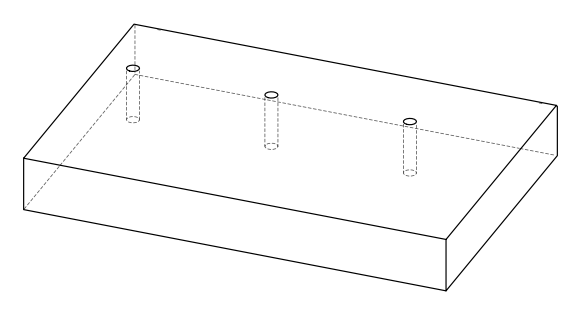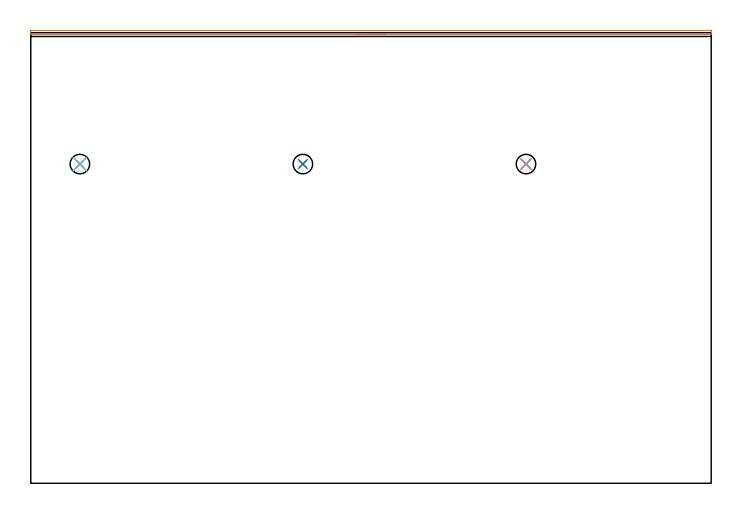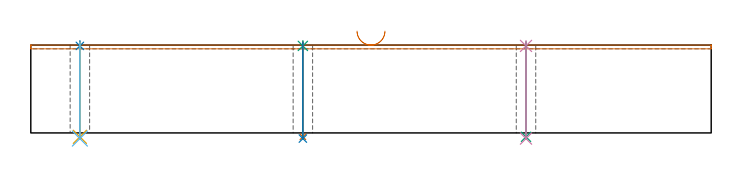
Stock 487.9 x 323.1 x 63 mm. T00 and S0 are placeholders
(PLAN: 10 operations, 7 tool changes, 5.8 min)
(1 AREA_MILL | FG_CHAMFER_SURFACE | UGT0205_001 | 4.06 min | 1778 mm3)
(2 SPOT_DRILL | STEP1HOLE | NXT0321_9005460120000 | 0.03 min | 2 mm3)
(3 SPOT_DRILL_1 | STEP1HOLE_1 | NXT0321_9005460120000 | 0.03 min | 2 mm3)
(4 SPOT_DRILL_2 | STEP1HOLE_2 | NXT0321_9005460120000 | 0.03 min | 2 mm3)
(5 DRILL_THROUGH_HOLE_INTO_CENTER | STEP1HOLE | NXT0301_042 | 0.27 min | 2461 mm3)
(6 DRILL_TO_ENLARGE_THROUGH_HOLE | STEP1HOLE | NXT0301_104 | 0.28 min | 7200 mm3)
(7 DRILL_THROUGH_HOLE_INTO_CENTER_1 | STEP1HOLE_1 | NXT0301_042 | 0.27 min | 2464 mm3)
(8 DRILL_TO_ENLARGE_THROUGH_HOLE_1 | STEP1HOLE_1 | NXT0301_104 | 0.28 min | 7200 mm3)
(9 DRILL_THROUGH_HOLE_INTO_CENTER_2 | STEP1HOLE_2 | NXT0301_042 | 0.27 min | 2464 mm3)
(10 DRILL_TO_ENLARGE_THROUGH_HOLE_2 | STEP1HOLE_2 | NXT0301_104 | 0.28 min | 7199 mm3)
(TOOL UGT0205_001 | Chamfer Mill 20 x 3 x 45 deg. | D20 FL50 Z2)
(TOOL NXT0321_9005460120000 | NC Spot Drill, 142deg, 12mm, Carbide, Uncoated | D12 PA142 FL30 Z2)
(TOOL NXT0301_042 | Carbide Drill 7.1mm [860.1-0710-057A1-MM 2214] | D7.1 PA140 FL85 Z2)
(TOOL NXT0301_104 | Carbide Drill 14mm [860.1-1400-112A1-MM 2214] | D14 PA140 FL123 Z2)
(OP 1 AREA_MILL)
G17 G21 G94 G90
T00 M6
G54
G17 G0 G90 X253.95 Y321.9 S1061 M3
G43 Z73. H0
G94 G1 X253.912 Z72.128 F250.
X253.798 Z71.263
X253.609 Z70.412
X253.347 Z69.58
X253.013 Z68.774
X252.61 Z68.
X252.142 Z67.264
X251.61 Z66.572
X251.021 Z65.929
X250.378 Z65.339
X249.686 Z64.808
X248.95 Z64.34
X248.176 Z63.937
X247.37 Z63.603
X246.538 Z63.341
X245.687 Z63.152
X244.822 Z63.038
X243.95 Z63.
X0.166
X0.009 Y321.902 Z62.988
X0. Y321.91 Z62.981
Y322.248 Z62.651
Y322.592 Z62.307
Y323.25 Z61.645
Y324.461 Z60.436
X0.003 Y324.591 Z60.305
X0.403 Y324.6 Z60.3
X487.498 Y324.599 Z60.301
X487.897 Y324.591 Z60.305
X487.9 Y324.461 Z60.436
Y323.25 Z61.645
Y322.592 Z62.307
Y322.248 Z62.651
Y321.91 Z62.981
X487.891 Y321.902 Z62.988
X487.734 Y321.9 Z63.
X243.95
X243.078 Z63.038
X242.214 Z63.152
X241.362 Z63.341
X240.53 Z63.603
X239.724 Z63.937
X238.95 Z64.34
X238.214 Z64.808
X237.522 Z65.339
X236.879 Z65.929
X236.29 Z66.572
X235.759 Z67.264
X235.29 Z68.
X234.887 Z68.774
X234.553 Z69.58
X234.291 Z70.412
X234.102 Z71.263
X233.988 Z72.128
X233.95 Z73.
M5
M2
(OP 2 SPOT_DRILL)
G17 G21 G94 G90
T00 M6
G54
G17 G0 G90 X35.2 Y228.9 S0 M3
G43 Z73. H0
G94 G81 G98 Z62.397 F250. R66.
G80
M5
M2
(OP 3 SPOT_DRILL_1)
G17 G21 G94 G90
T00 M6
G54
G17 G0 G90 X195.1 Y228.9 S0 M3
G43 Z73. H0
G94 G81 G98 Z62.397 F250. R66.
G80
M5
M2
(OP 4 SPOT_DRILL_2)
G17 G21 G94 G90
T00 M6
G54
G17 G0 G90 X355.1 Y228.9 S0 M3
G43 Z73. H0
G94 G81 G98 Z62.397 F250. R66.
G80
M5
M2
(OP 5 DRILL_THROUGH_HOLE_INTO_CENTER)
G17 G21 G94 G90
T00 M6
G54
G17 G0 G90 X35.2 Y228.9 S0 M3
G43 Z73. H1
G94 G73 G98 Z-2.792 F250. Q6.579 R65.
G80
M5
M2
(OP 6 DRILL_TO_ENLARGE_THROUGH_HOLE)
G17 G21 G94 G90
T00 M6
G54
G17 G0 G90 X35.2 Y228.9 S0 M3
G43 Z73. H1
G94 G73 G98 Z-4.048 F250. Q13.41 R65.
G80
M5
M2
(OP 7 DRILL_THROUGH_HOLE_INTO_CENTER_1)
G17 G21 G94 G90
T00 M6
G54
G17 G0 G90 X195.1 Y228.9 S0 M3
G43 Z73. H1
G94 G73 G98 Z-2.792 F250. Q6.579 R65.
G80
M5
M2
(OP 8 DRILL_TO_ENLARGE_THROUGH_HOLE_1)
G17 G21 G94 G90
T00 M6
G54
G17 G0 G90 X195.1 Y228.9 S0 M3
G43 Z73. H1
G94 G73 G98 Z-4.048 F250. Q13.41 R65.
G80
M5
M2
(OP 9 DRILL_THROUGH_HOLE_INTO_CENTER_2)
G17 G21 G94 G90
T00 M6
G54
G17 G0 G90 X355.1 Y228.9 S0 M3
G43 Z73. H1
G94 G73 G98 Z-2.792 F250. Q6.579 R65.
G80
M5
M2
(OP 10 DRILL_TO_ENLARGE_THROUGH_HOLE_2)
G17 G21 G94 G90
T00 M6
G54
G17 G0 G90 X355.1 Y228.9 S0 M3
G43 Z73. H1
G94 G73 G98 Z-4.048 F250. Q13.41 R65.
G80
M5
M2
